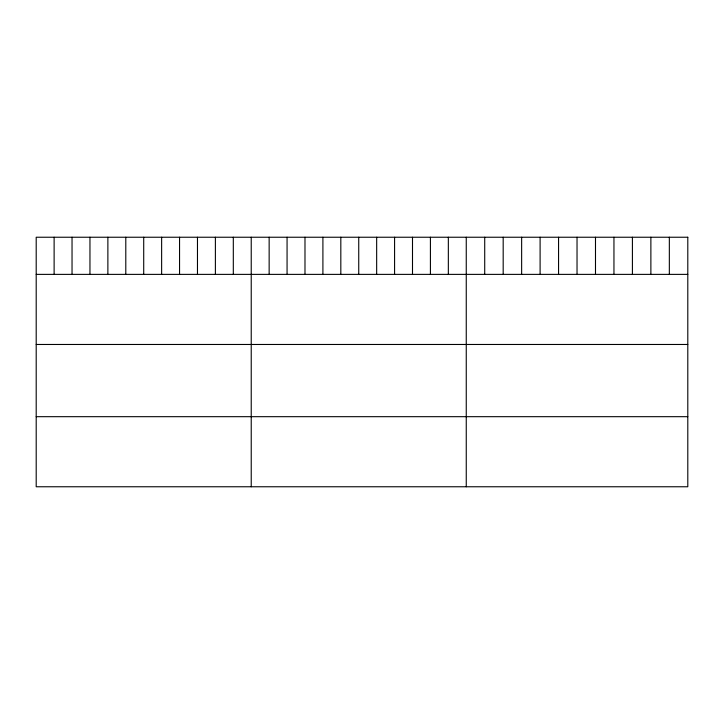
<?xml version="1.0" encoding="UTF-8"?>
<svg xmlns="http://www.w3.org/2000/svg" width="724" height="724" viewBox="0 0 724 724"><rect width="100%" height="100%" fill="white"/><g stroke="black" fill="none" stroke-linecap="round" stroke-linejoin="round"><path stroke-width="1.09" d="M36.2 274.378L687.8 274.378M36.2 344.47L687.8 344.47M36.2 416.68L687.8 416.68M669.338 237.237L669.338 274.378M650.876 237.237L650.876 274.378M632.414 237.237L632.414 274.378M613.952 237.237L613.952 274.378M595.49 237.237L595.49 274.378M577.028 237.237L577.028 274.378M558.566 237.237L558.566 274.378M540.104 237.237L540.104 274.378M521.642 237.237L521.642 274.378M503.18 237.237L503.18 274.378M484.718 237.237L484.718 274.378M466.256 237.237L466.256 486.763M448.337 237.237L448.337 274.378M430.418 237.237L430.418 274.378M412.499 237.237L412.499 274.378M394.58 237.237L394.58 274.378M376.661 237.237L376.661 274.378M358.742 237.237L358.742 274.378M340.823 237.237L340.823 274.378M322.904 237.237L322.904 274.378M304.985 237.237L304.985 274.378M287.066 237.237L287.066 274.378M269.147 237.237L269.147 274.378M251.228 237.237L251.228 486.763M233.309 237.237L233.309 274.378M215.39 237.237L215.39 274.378M197.471 237.237L197.471 274.378M179.552 237.237L179.552 274.378M161.633 237.237L161.633 274.378M143.714 237.237L143.714 274.378M125.795 237.237L125.795 274.378M107.876 237.237L107.876 274.378M89.957 237.237L89.957 274.378M72.038 237.237L72.038 274.378M54.119 237.237L54.119 274.378M687.8 237.237L36.2 237.237L36.2 486.763L687.8 486.763L687.8 237.237"/></g></svg>
